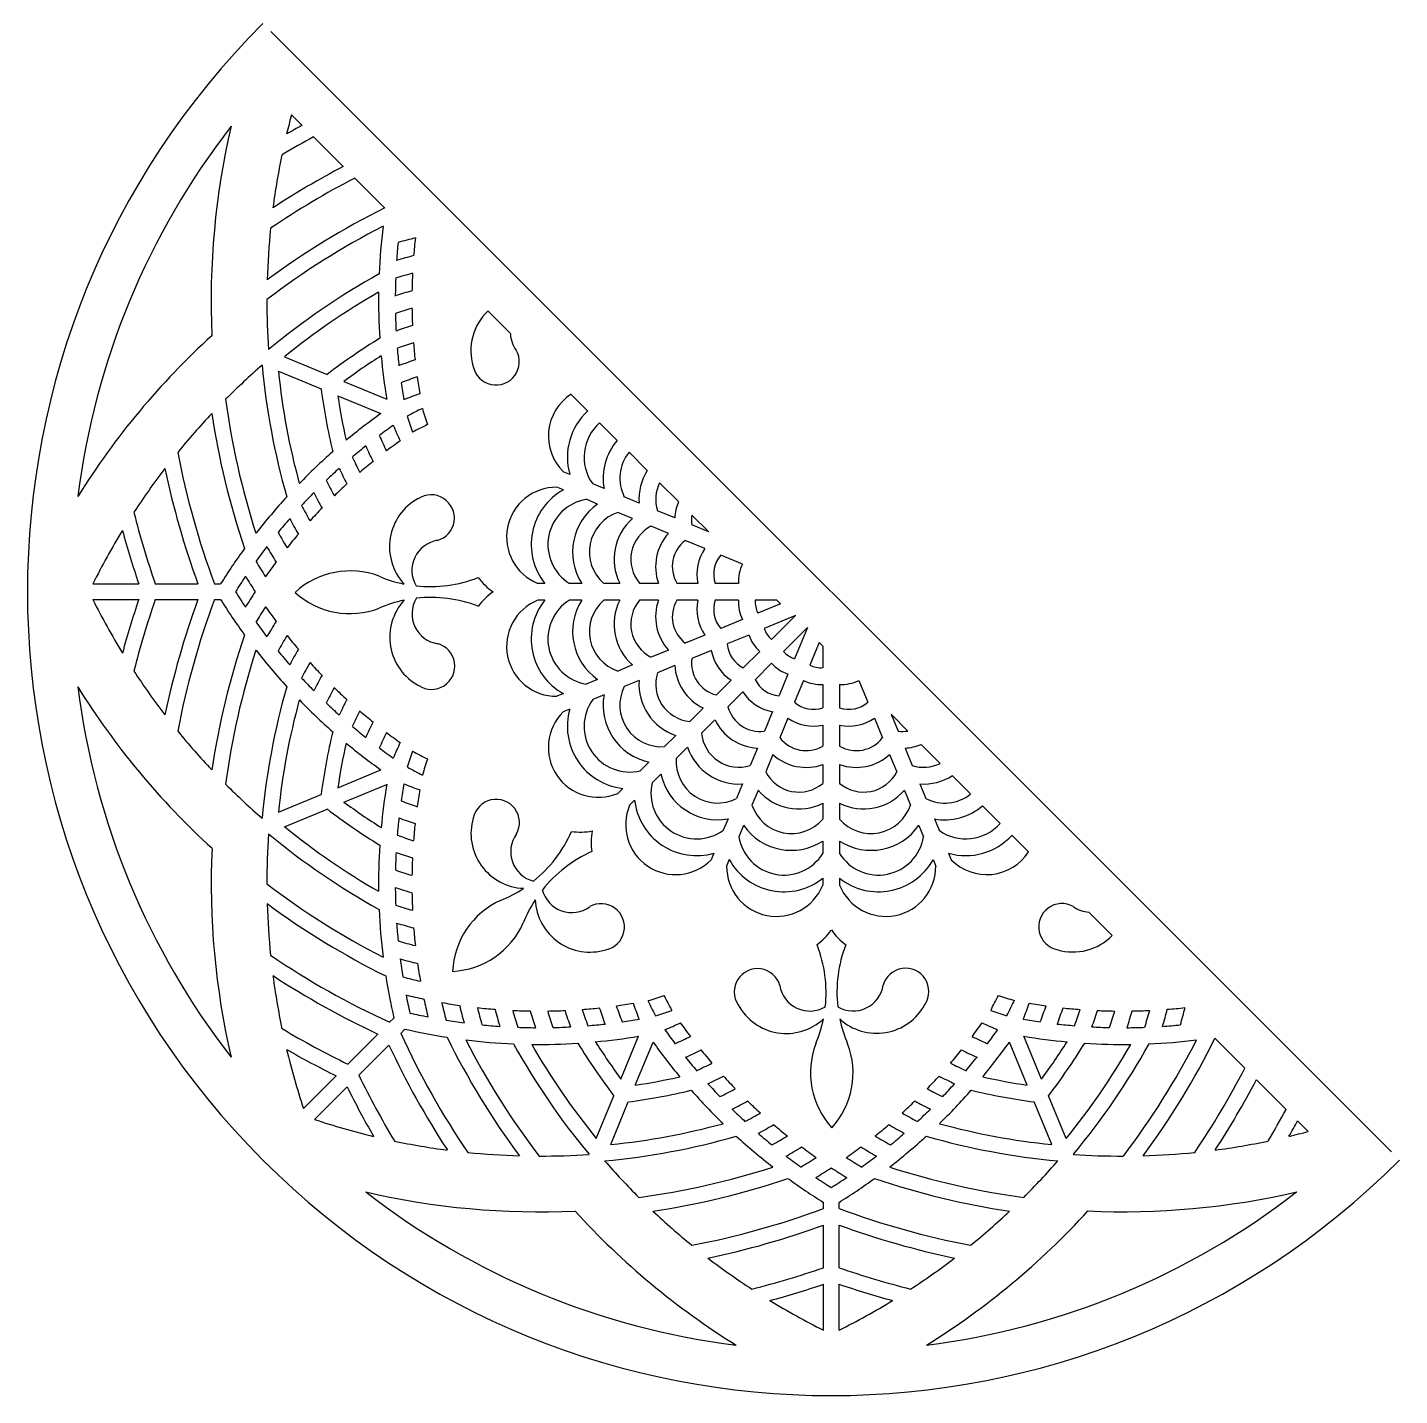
# Model space of a CAD drawing. Extents: x 49 to 296, y -10 to 237.
# Drawn here: x 48.9 to 172.7, y -10.1 to 113.3 of the extents above; entities that cross this region are included whole.
import ezdxf

# ---------------------------------------------------------------- set-up
doc = ezdxf.new("R2010")
doc.units = 0
doc.layers.get('0').update_dxf_attribs({"linetype": 'CONTINUOUS'})

msp = doc.modelspace()

# ---------------------------------------------------------------- linework, layer by layer
for p, q in [((70.87, 112.91), (171.93, 11.85)), ((72.73, 105.4), (73.67, 104.45)), ((74.71, 103.41), (77.39, 100.73)), ((78.44, 99.69), (81.13, 96.99)), ((90.42, 87.71), (92.47, 85.66)), ((72.09, 83.57), (75.93, 81.98)), ((71.55, 82.27), (75.39, 80.68)), ((77.44, 81.35), (81.31, 79.75)), ((76.9, 80.05), (80.78, 78.45)), ((97.93, 80.19), (99.44, 78.68)), ((100.51, 77.61), (102.09, 76.03)), ((103.17, 74.96), (104.81, 73.31)), ((97.82, 72.97), (97.23, 73.21)), ((97.24, 71.57), (96.65, 71.82)), ((100.91, 71.69), (99.89, 72.11)), ((105.92, 72.21), (107.62, 70.51)), ((100.33, 70.29), (99.31, 70.72)), ((104.07, 70.38), (102.74, 70.93)), ((103.49, 68.98), (102.16, 69.53)), ((107.29, 69.04), (105.72, 69.69)), ((106.71, 67.65), (105.15, 68.3)), ((110.35, 67.78), (108.82, 68.41)), ((108.83, 69.29), (110.35, 67.78)), ((110.01, 66.28), (108.24, 67.01)), ((113.39, 64.88), (111.45, 65.69)), ((95.56, 63.14), (94.93, 63.14)), ((98.91, 63.14), (97.8, 63.14)), ((102.33, 63.14), (100.89, 63.14)), ((105.82, 63.14), (104.12, 63.14)), ((109.38, 63.14), (107.47, 63.14)), ((113.04, 63.14), (110.94, 63.14)), ((54.8, 63.09), (58.94, 63.09)), ((60.43, 63.09), (64.28, 63.09)), ((65.78, 63.09), (66.32, 63.09)), ((54.8, 61.68), (58.94, 61.68)), ((60.43, 61.68), (64.28, 61.68)), ((65.78, 61.68), (66.32, 61.68)), ((95.56, 61.63), (94.93, 61.63)), ((98.91, 61.63), (97.8, 61.63)), ((102.33, 61.63), (100.89, 61.63)), ((105.82, 61.63), (104.12, 61.63)), ((109.38, 61.63), (107.47, 61.63)), ((113.04, 61.63), (110.94, 61.63)), ((116.5, 61.63), (114.55, 61.63)), ((116.82, 61.3), (114.78, 60.46)), ((116.5, 61.63), (116.82, 61.3)), ((113.39, 59.88), (111.45, 59.08)), ((118.18, 60.23), (115.36, 59.06)), ((118.18, 60.23), (116.02, 58.07)), ((110.01, 58.48), (108.24, 57.75)), ((113.96, 58.48), (112.03, 57.68)), ((119.25, 59.16), (117.09, 57)), ((119.25, 59.16), (118.08, 56.34)), ((106.71, 57.11), (105.15, 56.47)), ((110.59, 57.08), (108.82, 56.35)), ((114.95, 57), (113.47, 55.52)), ((120.32, 57.8), (119.48, 55.76)), ((120.32, 57.8), (120.65, 57.48)), ((120.65, 57.48), (120.65, 55.53)), ((103.49, 55.78), (102.16, 55.23)), ((107.29, 55.72), (105.72, 55.07)), ((116.02, 55.93), (114.54, 54.45)), ((100.33, 54.47), (99.31, 54.05)), ((117.5, 54.94), (116.7, 53.01)), ((104.07, 54.38), (102.74, 53.83)), ((112.37, 54.42), (111.02, 53.06)), ((113.44, 53.35), (112.08, 52)), ((118.9, 54.37), (118.1, 52.43)), ((120.65, 54.02), (120.65, 51.92)), ((122.16, 54.02), (122.16, 51.92)), ((123.9, 54.37), (124.71, 52.43)), ((97.24, 53.19), (96.65, 52.95)), ((100.91, 53.08), (99.89, 52.65)), ((97.82, 51.8), (97.23, 51.55)), ((109.85, 51.89), (108.65, 50.69)), ((110.91, 50.83), (109.71, 49.63)), ((116.1, 51.57), (115.37, 49.8)), ((117.5, 50.99), (116.77, 49.22)), ((125.3, 50.99), (126.03, 49.22)), ((126.8, 51.33), (127.43, 49.8)), ((126.8, 51.33), (128.31, 49.81)), ((120.65, 50.36), (120.65, 48.45)), ((122.16, 50.36), (122.16, 48.45)), ((107.38, 49.43), (106.36, 48.41)), ((108.45, 48.36), (107.43, 47.34)), ((114.74, 48.27), (114.09, 46.7)), ((128.06, 48.27), (128.71, 46.7)), ((129.53, 48.6), (131.23, 46.9)), ((116.13, 47.69), (115.49, 46.13)), ((126.67, 47.69), (127.32, 46.13)), ((76.9, 44.71), (80.78, 46.32)), ((104.96, 47.01), (104.18, 46.23)), ((106.03, 45.94), (105.25, 45.16)), ((120.65, 46.8), (120.65, 45.1)), ((122.16, 46.8), (122.16, 45.1)), ((77.44, 43.41), (81.31, 45.01)), ((102.6, 44.65), (102.15, 44.19)), ((113.4, 45.05), (112.85, 43.72)), ((129.4, 45.05), (129.95, 43.72)), ((132.33, 45.79), (133.98, 44.15)), ((71.55, 42.49), (75.39, 44.08)), ((103.67, 43.58), (103.21, 43.13)), ((114.8, 44.47), (114.25, 43.14)), ((128, 44.47), (128.55, 43.14)), ((72.09, 41.19), (75.93, 42.78)), ((120.65, 43.31), (120.65, 41.87)), ((122.16, 43.31), (122.16, 41.87)), ((135.05, 43.07), (136.63, 41.49)), ((112.1, 41.89), (111.67, 40.87)), ((113.49, 41.31), (113.07, 40.29)), ((129.31, 41.31), (129.74, 40.29)), ((130.71, 41.89), (131.13, 40.87)), ((120.65, 39.89), (120.65, 38.78)), ((122.16, 39.89), (122.16, 38.78)), ((137.7, 40.42), (139.21, 38.91)), ((110.82, 38.8), (110.57, 38.21)), ((131.99, 38.8), (132.23, 38.21)), ((112.21, 38.22), (111.97, 37.63)), ((130.59, 38.22), (130.84, 37.63)), ((120.65, 36.54), (120.65, 35.91)), ((122.16, 36.54), (122.16, 35.91)), ((144.65, 33.48), (146.75, 31.38)), ((81.57, 23.55), (81.96, 23.93)), ((77.79, 19.77), (80.51, 22.49)), ((82.57, 22.55), (82.95, 22.94)), ((102.43, 18.42), (104.03, 22.29)), ((140.37, 18.42), (138.77, 22.29)), ((78.79, 18.77), (81.51, 21.49)), ((103.73, 17.88), (105.34, 21.75)), ((139.07, 17.88), (137.47, 21.75)), ((156.01, 22.11), (158.71, 19.42)), ((73.81, 15.78), (76.74, 18.71)), ((74.8, 14.79), (77.73, 17.72)), ((159.75, 18.37), (162.43, 15.69)), ((100.21, 13.07), (101.8, 16.91)), ((101.51, 12.53), (103.1, 16.37)), ((141.29, 12.53), (139.7, 16.37)), ((142.59, 13.07), (141, 16.91)), ((163.47, 14.65), (164.42, 13.71)), ((120.7, 6.76), (120.7, 7.3)), ((122.11, 6.76), (122.11, 7.3)), ((120.7, 1.41), (120.7, 5.26)), ((122.11, 1.41), (122.11, 5.26)), ((120.7, -4.22), (120.7, -0.08)), ((122.11, -4.22), (122.11, -0.08))]:
    msp.add_line(p, q)
for centre, radius, start, end in [((121.4, 62.38), 72.5, 135, 315), ((134.49, 88.68), 63.99, 164.8554, 166.4513), ((121.4, 62.38), 68.5, 142.1996, 172.8), ((134.49, 88.68), 69.02, 166.8663, 182.6403), ((112.04, 34.49), 79.79, 118.7371, 119.8807), ((112.04, 34.49), 78.38, 118.4364, 120.8341), ((134.49, 88.68), 63.99, 168.1778, 172.5228), ((112.04, 34.49), 74.76, 117.6086, 123.2488), ((112.04, 34.49), 73.35, 117.2635, 124.1754), ((112.04, 34.49), 69.73, 116.3085, 126.5324), ((112.04, 34.49), 68.32, 117.037, 127.4407), ((134.49, 88.68), 53.92, 172.9085, 177.4918), ((134.49, 88.68), 63.99, 174.1788, 178.3588), ((95.1, 49.29), 46.38, 103.9776, 105.9756), ((134.49, 88.68), 50.91, 173.6742, 175.4798), ((134.48, 88.64), 52.41, 174.2657, 176.0353), ((95.1, 49.29), 44.87, 104.6581, 106.7089), ((112.04, 34.49), 64.7, 119.0521, 129.7607), ((134.49, 88.68), 52.41, 177.8436, 179.5898), ((95.1, 49.29), 43.36, 105.3186, 107.4267), ((134.49, 88.68), 50.91, 177.273, 179.0547), ((112.04, 34.49), 63.29, 119.8122, 129.1422), ((134.49, 88.68), 53.92, 179.2399, 183.656), ((95.1, 49.29), 41.85, 105.9579, 108.1283), ((134.49, 88.68), 63.99, 179.9563, 183.999), ((95.1, 49.29), 40.34, 106.5745, 108.8129), ((134.49, 88.68), 50.91, 180.8256, 182.5864), ((134.49, 88.68), 52.41, 181.3254, 183.0509), ((93.84, 84.14), 4.94, 133.8252, 196.8424), ((112.04, 34.49), 69.02, 132.3446, 148.0948), ((95.1, 49.29), 38.83, 107.1669, 109.4793), ((95.21, 85.78), 2.75, 182.6182, 216.0456), ((112.04, 34.49), 59.66, 121.7083, 127.2466), ((95.1, 49.29), 37.32, 107.7329, 110.1263), ((134.49, 88.68), 52.41, 184.7671, 186.4743), ((134.49, 88.68), 50.91, 184.3378, 186.0805), ((91.17, 83.13), 2.1, 191.5512, 29.4791), ((112.04, 34.49), 58.25, 122.4232, 126.4348), ((134.49, 88.68), 53.92, 185.345, 189.5359), ((95.1, 49.29), 35.81, 108.2702, 110.7523), ((112.06, 34.53), 63.99, 131.0009, 135.0437), ((134.5, 88.73), 64.7, 185.2393, 195.9479), ((134.5, 88.73), 63.29, 185.8578, 195.1878), ((95.1, 49.29), 34.3, 108.7757, 111.3553), ((134.49, 88.68), 50.91, 187.8153, 189.5428), ((134.5, 88.73), 59.66, 187.7534, 193.2917), ((134.49, 88.68), 52.41, 188.1734, 189.8648), ((134.5, 88.73), 68.32, 187.5593, 197.963), ((134.5, 88.73), 58.25, 188.5652, 192.5768), ((95.1, 49.29), 32.79, 109.2459, 111.933), ((100.39, 76.42), 4.5, 123.0851, 225.4501), ((112.06, 34.53), 63.99, 136.6412, 140.8212), ((134.5, 88.73), 69.73, 188.4676, 198.771), ((112.06, 34.53), 53.92, 125.4641, 129.655), ((97.95, 50.66), 31.28, 115.4034, 118.2095), ((133.21, 93.79), 52.41, 197.2762, 198.954), ((133.21, 93.79), 50.91, 196.9907, 198.7059), ((103.24, 74.52), 5.64, 132.3425, 195.9654), ((112.06, 34.53), 52.41, 125.1352, 126.8266), ((112.06, 90.24), 32.79, 203.067, 205.7541), ((97.95, 50.66), 29.77, 115.7891, 118.7273), ((103.24, 74.52), 4.13, 131.3692, 215.6698), ((112.06, 34.53), 52.41, 128.5257, 130.2329), ((112.06, 90.24), 35.81, 204.2477, 206.7298), ((112.06, 90.24), 34.3, 203.6447, 206.2243), ((112.06, 34.53), 50.91, 125.4572, 127.1847), ((106.09, 72.61), 5.26, 139.4414, 190.1533), ((134.5, 88.73), 73.35, 190.8246, 200.4608), ((112.06, 34.53), 53.92, 131.344, 135.7601), ((112.06, 90.24), 37.32, 204.8737, 207.2671), ((106.09, 72.61), 3.75, 141.2359, 206.6846), ((112.06, 34.53), 63.99, 142.4772, 146.8222), ((134.5, 88.73), 74.76, 191.7512, 200.0583), ((112.06, 34.53), 52.41, 131.9491, 133.6746), ((112.06, 90.24), 38.83, 205.5207, 207.8331), ((112.06, 34.53), 50.91, 128.9195, 130.6622), ((108.94, 70.71), 4.88, 147.7318, 183.8792), ((112.06, 90.24), 40.34, 206.1871, 208.4255), ((112.06, 34.53), 50.91, 132.4136, 134.1744), ((96.62, 67.31), 4.5, 89.5499, 247.9501), ((108.94, 70.71), 3.37, 153.6065, 197.5346), ((112.06, 34.53), 53.92, 137.5082, 142.0915), ((112.06, 34.53), 52.41, 135.4102, 137.1564), ((112.06, 90.24), 41.85, 206.8717, 209.0421), ((86.5, 66.44), 4.94, 118.4986, 222.6974), ((85.31, 69.03), 2.1, 285.8619, 123.7898), ((99.98, 66.64), 5.64, 119.0346, 218.4654), ((99.98, 66.64), 4.13, 99.3302, 238.1698), ((134.5, 88.73), 78.38, 194.1659, 199.0941), ((112.06, 90.24), 43.36, 207.5733, 209.6814), ((112.06, 34.53), 50.91, 135.9453, 137.727), ((103.34, 65.97), 5.26, 124.8467, 212.6533), ((103.34, 65.97), 3.75, 108.3154, 229.1846), ((111.79, 68.8), 4.5, 157.7862, 176.9573), ((112.06, 34.53), 52.41, 138.914, 140.6836), ((112.06, 90.24), 44.87, 208.2911, 210.3419), ((106.7, 65.31), 4.88, 131.1208, 206.3792), ((106.7, 65.31), 3.37, 117.4654, 220.0346), ((111.79, 68.8), 2.99, 170.631, 187.5696), ((112.06, 34.53), 63.99, 148.5487, 153.4925), ((134.5, 88.73), 79.79, 195.1193, 198.7442), ((112.06, 90.24), 46.38, 209.0244, 211.0224), ((112.06, 34.53), 50.91, 139.5202, 141.3258), ((86.33, 64.31), 2.75, 99.2955, 210.3949), ((110.06, 64.64), 4.5, 138.0427, 199.4573), ((110.06, 64.64), 2.99, 127.4304, 210.0696), ((112.06, 34.53), 53.92, 143.9113, 148.0198), ((112.06, 34.53), 52.41, 142.466, 144.2618), ((112.06, 90.24), 47.89, 209.7726, 211.7219), ((113.42, 63.97), 4.13, 145.872, 191.628), ((113.42, 63.97), 2.62, 138.968, 198.532), ((112.06, 90.24), 49.4, 210.5352, 212.4398), ((112.06, 34.53), 50.91, 143.1445, 144.9772), ((116.79, 63.3), 3.75, 155.0056, 182.4944), ((112.06, 34.53), 52.41, 146.072, 147.8972), ((112.06, 90.24), 50.91, 211.312, 213.1753), ((78.03, 56.85), 7.41, 69.4745, 132.3638), ((85.23, 74.67), 11.83, 247.0647, 258.4535), ((85.23, 74.67), 11.83, 263.7958, 291.3779), ((94.32, 67.32), 6.01, 217.4542, 235.3369), ((112.06, 90.24), 52.41, 212.1028, 213.928), ((112.06, 34.53), 50.91, 146.8247, 148.688), ((78, 67.82), 7.41, 227.9772, 290.8665), ((94.35, 57.44), 6.01, 125.0041, 142.8869), ((112.06, 90.24), 63.99, 206.5075, 211.4513), ((134.5, 36.04), 79.79, 161.2558, 164.8807), ((134.5, 36.04), 78.38, 160.9059, 165.8341), ((134.5, 36.04), 74.76, 159.9417, 168.2488), ((134.5, 36.04), 73.35, 159.5392, 169.1754), ((112.06, 90.24), 53.92, 211.9802, 216.0887), ((112.06, 34.53), 49.4, 147.5602, 149.4648), ((112.06, 90.24), 50.91, 215.0228, 216.8555), ((85.31, 50.04), 11.83, 101.8875, 113.2763), ((86.52, 58.28), 4.94, 137.6437, 241.8424), ((86.34, 60.41), 2.75, 149.9461, 261.0456), ((85.31, 50.04), 11.83, 68.9631, 96.5452), ((96.62, 57.45), 4.5, 112.0499, 270.4501), ((99.98, 58.12), 5.64, 141.5346, 240.9654), ((99.98, 58.12), 4.13, 121.8302, 260.6698), ((103.34, 58.79), 5.26, 147.3467, 235.1533), ((103.34, 58.79), 3.75, 130.8154, 251.6846), ((106.7, 59.46), 4.88, 153.6208, 228.8792), ((106.7, 59.46), 3.37, 139.9654, 242.5346), ((110.06, 60.13), 4.5, 160.5427, 221.9573), ((110.06, 60.13), 2.99, 149.9304, 232.5696), ((113.42, 60.79), 4.13, 168.372, 214.128), ((113.42, 60.79), 2.62, 161.468, 221.032), ((116.79, 61.46), 3.75, 177.5056, 204.9944), ((116.79, 61.46), 2.24, 175.8216, 206.6784), ((112.06, 90.24), 52.41, 215.7382, 217.534), ((112.06, 34.53), 47.89, 148.2781, 150.2274), ((134.5, 36.04), 69.73, 161.229, 171.5324), ((112.06, 34.53), 46.38, 148.9776, 150.9756), ((112.06, 90.24), 50.91, 218.6742, 220.4798), ((117.49, 59.77), 3.75, 200.0056, 227.4944), ((117.49, 59.77), 2.24, 198.3216, 229.1784), ((134.5, 36.04), 68.32, 162.037, 172.4407), ((112.06, 90.24), 53.92, 217.9085, 222.4918), ((112.06, 90.24), 52.41, 219.3164, 221.086), ((112.06, 34.53), 44.87, 149.6581, 151.7089), ((85.35, 55.68), 2.1, 236.5512, 74.4791), ((114.64, 57.86), 4.13, 190.872, 236.628), ((114.64, 57.86), 2.62, 183.968, 243.532), ((118.79, 58.47), 2.24, 220.8216, 251.6784), ((112.06, 34.53), 43.36, 150.3186, 152.4267), ((112.06, 90.24), 50.91, 222.273, 224.0547), ((111.79, 55.96), 4.5, 183.0427, 244.4573), ((111.79, 55.96), 2.99, 172.4304, 255.0696), ((118.79, 58.47), 3.75, 222.5056, 249.9944), ((120.48, 57.77), 2.24, 243.3216, 274.1784), ((112.06, 90.24), 63.99, 213.1778, 217.5228), ((112.06, 90.24), 52.41, 222.8436, 224.5898), ((112.06, 34.53), 41.85, 150.9579, 153.1283), ((108.94, 54.05), 3.37, 162.4654, 265.0346), ((112.06, 90.24), 69.02, 211.8663, 227.6403), ((121.4, 62.38), 68.5, 187.1996, 217.8), ((134.5, 36.04), 64.7, 164.0521, 174.7607), ((112.06, 34.53), 40.34, 151.5745, 153.8129), ((112.06, 90.24), 50.91, 225.8256, 227.5864), ((106.09, 52.15), 3.75, 153.3154, 274.1846), ((108.94, 54.05), 4.88, 176.1208, 251.3792), ((116.88, 55.62), 4.13, 213.372, 259.128), ((116.88, 55.62), 2.62, 206.468, 266.032), ((120.48, 57.77), 3.75, 245.0056, 272.4944), ((122.32, 57.77), 3.75, 267.5056, 294.9944), ((134.5, 36.04), 63.29, 164.8122, 174.1422), ((112.06, 90.24), 53.92, 224.2399, 228.656), ((112.06, 90.24), 52.41, 226.3254, 228.0509), ((112.06, 34.53), 38.83, 152.1669, 154.4793), ((103.24, 50.25), 4.13, 144.3302, 283.1698), ((106.09, 52.15), 5.26, 169.8467, 257.6533), ((114.98, 52.77), 2.99, 194.9304, 277.5696), ((119.81, 54.4), 2.62, 228.968, 288.532), ((122.99, 54.4), 2.62, 251.468, 311.032), ((112.06, 34.53), 37.32, 152.7329, 155.1263), ((112.06, 90.24), 50.91, 229.3378, 231.0805), ((100.39, 48.34), 4.5, 134.5499, 292.9501), ((103.24, 50.25), 5.64, 164.0346, 263.4654), ((114.98, 52.77), 4.5, 205.5427, 266.9573), ((119.81, 54.4), 4.13, 235.872, 281.628), ((122.99, 54.4), 4.13, 258.372, 304.128), ((112.06, 90.24), 63.99, 219.1788, 223.3588), ((134.5, 36.04), 59.66, 166.7083, 172.2466), ((112.06, 90.24), 52.41, 229.7671, 231.4743), ((112.06, 34.53), 35.81, 153.2702, 155.7523), ((112.06, 34.53), 34.3, 153.7757, 156.3553), ((112.06, 90.24), 50.91, 232.8153, 234.5428), ((113.07, 49.92), 3.37, 184.9654, 287.5346), ((127.82, 52.77), 2.99, 262.4304, 279.369), ((134.5, 36.04), 58.25, 167.4232, 171.4348), ((112.06, 90.24), 53.92, 230.345, 234.5359), ((112.06, 90.24), 52.41, 233.1734, 234.8648), ((112.06, 34.53), 32.79, 154.2459, 156.933), ((113.07, 49.92), 4.88, 198.6208, 273.8792), ((119.15, 51.04), 2.99, 217.4304, 300.0696), ((123.66, 51.04), 2.99, 239.9304, 322.5696), ((127.82, 52.77), 4.5, 273.0427, 292.2138), ((113.11, 37.51), 31.28, 160.4034, 163.2095), ((107.55, 92.94), 50.91, 241.9907, 243.7059), ((113.11, 37.51), 29.77, 160.7891, 163.7273), ((111.17, 47.07), 3.75, 175.8154, 296.6846), ((119.15, 51.04), 4.5, 228.0427, 289.4573), ((123.66, 51.04), 4.5, 250.5427, 311.9573), ((107.55, 92.94), 52.41, 242.2762, 243.954), ((111.17, 47.07), 5.26, 192.3467, 280.1533), ((118.48, 47.68), 3.37, 207.4654, 310.0346), ((124.33, 47.68), 3.37, 229.9654, 332.5346), ((129.73, 49.92), 3.37, 252.4654, 296.3935), ((112.06, 90.24), 63.99, 224.9563, 228.999), ((134.49, 36.08), 53.92, 170.4641, 174.655), ((134.49, 36.08), 52.41, 170.1352, 171.8266), ((95.1, 75.47), 32.79, 248.067, 250.7541), ((109.27, 44.22), 4.13, 166.8302, 305.6698), ((129.73, 49.92), 4.88, 266.1208, 302.2682), ((112.04, 90.28), 58.25, 233.5652, 237.5768), ((95.1, 75.47), 34.3, 248.6447, 251.2243), ((134.49, 36.08), 50.91, 170.4572, 172.1847), ((91.18, 41.56), 2.1, 330.8619, 168.7898), ((109.27, 44.22), 5.64, 186.5346, 285.9654), ((118.48, 47.68), 4.88, 221.1208, 296.3792), ((124.33, 47.68), 4.88, 243.6208, 318.8792), ((131.63, 47.07), 3.75, 243.3154, 308.7641), ((112.04, 90.28), 59.66, 232.7534, 238.2917), ((107.36, 41.37), 4.5, 157.0499, 315.4501), ((117.81, 44.32), 3.75, 198.3154, 319.1846), ((124.99, 44.32), 3.75, 220.8154, 341.6846), ((131.63, 47.07), 5.26, 259.8467, 310.5586), ((112.04, 90.28), 63.29, 230.8578, 240.1878), ((134.49, 36.08), 52.41, 173.5257, 175.2329), ((95.1, 75.47), 35.81, 249.2477, 251.7298), ((134.49, 36.08), 50.91, 173.9195, 175.6622), ((93.85, 40.57), 4.94, 163.4986, 267.6974), ((117.81, 44.32), 5.26, 214.8467, 302.6533), ((124.99, 44.32), 5.26, 237.3467, 325.1533), ((133.54, 44.22), 4.13, 234.3302, 318.6308), ((134.49, 36.08), 63.99, 176.0009, 180.0437), ((112.04, 90.28), 64.7, 230.2393, 240.9479), ((95.1, 75.47), 37.32, 249.8737, 252.2671), ((95.24, 38.94), 2.75, 144.2955, 255.3949), ((87.14, 45.5), 11.83, 308.7958, 336.3779), ((98.76, 46.72), 6.01, 262.4542, 280.3369), ((105.76, 39.76), 6.01, 170.0041, 187.8869), ((117.14, 40.96), 4.13, 189.3302, 328.1698), ((125.66, 40.96), 4.13, 211.8302, 350.6698), ((133.54, 44.22), 5.64, 254.0346, 317.6575), ((134.5, 36.04), 69.02, 177.3446, 193.0948), ((134.49, 36.08), 53.92, 176.344, 180.7601), ((134.49, 36.08), 52.41, 176.9491, 178.6746), ((95.1, 75.47), 38.83, 250.5207, 252.8331), ((134.49, 36.08), 50.91, 177.4136, 179.1744), ((104.61, 28.13), 11.83, 113.9631, 141.5452), ((135.44, 41.37), 4.5, 224.5499, 326.9149), ((95.1, 75.47), 40.34, 251.1871, 253.4255), ((116.47, 37.6), 4.5, 179.5499, 337.9501), ((117.14, 40.96), 5.64, 209.0346, 308.4654), ((125.66, 40.96), 5.64, 231.5346, 330.9654), ((126.33, 37.6), 4.5, 202.0499, 0.4501), ((112.04, 90.28), 68.32, 232.5593, 242.963), ((134.49, 36.08), 52.41, 180.4102, 182.1564), ((95.1, 75.47), 41.85, 251.8717, 254.0421), ((134.49, 36.08), 50.91, 180.9453, 182.727), ((87.14, 45.5), 11.83, 292.0647, 303.4535), ((98, 36.19), 2.75, 194.9461, 306.0456), ((134.49, 36.08), 63.99, 181.6412, 185.8212), ((112.04, 90.28), 69.73, 233.4676, 243.771), ((134.49, 36.08), 53.92, 182.5082, 187.0915), ((95.1, 75.47), 43.36, 252.5733, 254.6814), ((94.65, 27.8), 7.41, 114.4745, 177.3638), ((104.61, 28.13), 11.83, 146.8875, 158.2763), ((99.64, 34.82), 4.94, 182.6437, 286.8424), ((100.65, 32.15), 2.1, 281.5512, 119.4791), ((142.22, 32.16), 2.1, 60.8619, 258.7898), ((144.84, 36.22), 2.75, 234.2955, 265.8822), ((95.1, 75.47), 44.87, 253.2911, 255.3419), ((134.49, 36.08), 52.41, 183.914, 185.6836), ((86.86, 35.54), 7.41, 272.9772, 335.8665), ((134.49, 36.08), 50.91, 184.5202, 186.3258), ((116.46, 35.3), 6.01, 307.4542, 325.3369), ((126.34, 35.33), 6.01, 215.0041, 232.8869), ((143.21, 34.83), 4.94, 253.4986, 315.6333), ((95.1, 75.47), 46.38, 254.0244, 256.0224), ((109.11, 26.21), 11.83, 353.7958, 21.3779), ((133.75, 26.29), 11.83, 158.9631, 186.5452), ((112.04, 90.28), 73.35, 235.8246, 245.4608), ((95.1, 75.47), 47.89, 254.7726, 256.7219), ((134.49, 36.08), 52.41, 187.466, 189.2618), ((134.49, 36.08), 50.91, 188.1445, 189.9772), ((134.49, 36.08), 63.99, 187.4772, 191.8222), ((112.04, 90.28), 74.76, 236.7512, 245.0583), ((134.49, 36.08), 53.92, 188.9113, 193.0198), ((95.1, 75.47), 49.4, 255.5352, 257.4398), ((114.75, 26.29), 2.1, 15.8619, 213.7898), ((128.11, 26.33), 2.1, 326.5512, 164.4791), ((95.1, 75.47), 50.91, 256.312, 258.1753), ((134.49, 36.08), 52.41, 191.072, 192.8972), ((119.48, 27.31), 2.75, 189.2955, 300.3949), ((123.37, 27.32), 2.75, 239.9461, 351.0456), ((134.49, 36.08), 50.91, 191.8247, 193.688), ((95.1, 75.47), 50.91, 260.0228, 261.8555), ((134.49, 36.08), 49.4, 192.5602, 194.4648), ((134.49, 36.08), 47.89, 193.2781, 195.2274), ((95.1, 75.47), 50.91, 263.6742, 265.4798), ((134.49, 36.08), 46.38, 193.9776, 195.9756), ((95.1, 75.47), 50.91, 274.3378, 276.0805), ((134.49, 36.08), 35.81, 198.2702, 200.7523), ((95.1, 75.47), 50.91, 277.8153, 279.5428), ((134.49, 36.08), 34.3, 198.7757, 201.3553), ((134.49, 36.08), 32.79, 199.2459, 201.933), ((90, 74.19), 50.91, 286.9907, 288.7059), ((133.12, 38.93), 31.28, 205.4034, 208.2095), ((133.12, 38.93), 29.77, 205.7891, 208.7273), ((117.35, 27.48), 4.94, 208.4986, 312.6974), ((125.5, 27.5), 4.94, 227.6437, 331.8424), ((90.84, 48.53), 50.91, 331.9907, 333.7059), ((146.28, 54.09), 29.77, 250.7891, 253.7273), ((90.84, 48.53), 52.41, 332.2762, 333.954), ((108.31, 36.08), 32.79, 338.067, 340.7541), ((147.7, 75.47), 50.91, 260.4572, 262.1847), ((108.31, 36.08), 34.3, 338.6447, 341.2243), ((108.31, 36.08), 35.81, 339.2477, 341.7298), ((147.7, 75.47), 50.91, 263.9195, 265.6622), ((147.7, 75.47), 50.91, 274.5202, 276.3258), ((108.31, 36.08), 46.38, 344.0244, 346.0224), ((95.1, 75.47), 52.41, 257.1028, 258.928), ((95.1, 75.47), 52.41, 260.7382, 262.534), ((134.49, 36.08), 44.87, 194.6581, 196.7089), ((134.49, 36.08), 43.36, 195.3186, 197.4267), ((95.1, 75.47), 50.91, 267.273, 269.0547), ((134.49, 36.08), 41.85, 195.9579, 198.1283), ((95.1, 75.47), 50.91, 270.8256, 272.5864), ((134.49, 36.08), 40.34, 196.5745, 198.8129), ((134.49, 36.08), 38.83, 197.1669, 199.4793), ((134.49, 36.08), 37.32, 197.7329, 200.1263), ((95.1, 75.47), 52.41, 278.1734, 279.8648), ((90, 74.19), 52.41, 287.2762, 288.954), ((109.11, 26.21), 11.83, 337.0647, 348.4535), ((133.75, 26.29), 11.83, 191.8875, 203.2763), ((146.28, 54.09), 31.28, 250.4034, 253.2095), ((147.7, 75.47), 52.41, 260.1352, 261.8266), ((108.31, 36.08), 37.32, 339.8737, 342.2671), ((108.31, 36.08), 38.83, 340.5207, 342.8331), ((147.7, 75.47), 50.91, 267.4136, 269.1744), ((108.31, 36.08), 40.34, 341.1871, 343.4255), ((108.31, 36.08), 41.85, 341.8717, 344.0421), ((147.7, 75.47), 50.91, 270.9453, 272.727), ((108.31, 36.08), 43.36, 342.5733, 344.6814), ((108.31, 36.08), 44.87, 343.2911, 345.3419), ((112.04, 90.28), 78.38, 239.1659, 244.0941), ((149.3, 53.02), 73.35, 204.5392, 214.1754), ((95.1, 75.47), 53.92, 256.9802, 261.0887), ((95.1, 75.47), 52.41, 264.3164, 266.086), ((95.1, 75.47), 52.41, 267.8436, 269.5898), ((95.1, 75.47), 52.41, 271.3254, 273.0509), ((95.1, 75.47), 52.41, 274.7671, 276.4743), ((95.1, 75.47), 53.92, 275.345, 279.5359), ((93.55, 53.04), 32.79, 293.067, 295.7541), ((149.26, 53.04), 52.41, 215.1352, 216.8266), ((149.26, 53.04), 50.91, 215.4572, 217.1847), ((93.55, 53.04), 50.91, 322.8153, 324.5428), ((149.26, 53.04), 32.79, 244.2459, 246.933), ((93.55, 53.04), 52.41, 323.1734, 324.8648), ((147.7, 75.47), 53.92, 260.4641, 264.655), ((147.7, 75.47), 52.41, 263.5257, 265.2329), ((147.7, 75.47), 52.41, 266.9491, 268.6746), ((147.7, 75.47), 52.41, 270.4102, 272.1564), ((147.7, 75.47), 52.41, 273.914, 275.6836), ((134.49, 36.08), 63.99, 193.5487, 198.4925), ((112.04, 90.28), 79.79, 240.1193, 243.7442), ((149.3, 53.02), 74.76, 204.9417, 213.2488), ((149.3, 53.02), 69.73, 206.229, 216.5324), ((95.1, 75.47), 53.92, 262.9085, 267.4918), ((149.3, 53.02), 68.32, 207.037, 217.4407), ((149.3, 53.02), 64.7, 209.0521, 219.7607), ((95.1, 75.47), 53.92, 269.2399, 273.656), ((149.3, 53.02), 63.29, 209.8122, 219.1422), ((149.3, 53.02), 59.66, 211.7083, 217.2466), ((149.3, 53.02), 58.25, 212.4232, 216.4348), ((149.26, 53.04), 53.92, 215.4641, 219.655), ((93.55, 53.04), 34.3, 293.6447, 296.2243), ((93.55, 53.04), 35.81, 294.2477, 296.7298), ((149.26, 53.04), 50.91, 218.9195, 220.6622), ((126.94, 19.01), 7.41, 159.4745, 222.3638), ((115.96, 18.98), 7.41, 317.9772, 20.8665), ((93.55, 53.04), 50.91, 319.3378, 321.0805), ((149.26, 53.04), 35.81, 243.2702, 245.7523), ((149.26, 53.04), 34.3, 243.7757, 246.3553), ((93.55, 53.04), 53.92, 320.345, 324.5359), ((93.51, 53.02), 58.25, 323.5652, 327.5768), ((93.51, 53.02), 59.66, 322.7534, 328.2917), ((93.51, 53.02), 63.29, 320.8578, 330.1878), ((93.51, 53.02), 64.7, 320.2393, 330.9479), ((147.7, 75.47), 53.92, 266.344, 270.7601), ((93.51, 53.02), 68.32, 322.5593, 332.963), ((93.51, 53.02), 69.73, 323.4676, 333.6915), ((147.7, 75.47), 53.92, 272.5082, 277.0915), ((149.26, 53.04), 52.41, 218.5257, 220.2329), ((93.55, 53.04), 37.32, 294.8737, 297.2671), ((149.26, 53.04), 37.32, 242.7329, 245.1263), ((93.55, 53.04), 52.41, 319.7671, 321.4743), ((149.3, 53.02), 78.38, 205.9059, 210.8341), ((95.06, 75.48), 58.25, 278.5652, 282.5768), ((93.55, 53.04), 38.83, 295.5207, 297.8331), ((149.26, 53.04), 50.91, 222.4136, 224.1744), ((93.55, 53.04), 50.91, 315.8256, 317.5864), ((149.26, 53.04), 38.83, 242.1669, 244.4793), ((147.75, 75.48), 58.25, 257.4232, 261.4348), ((93.51, 53.02), 73.35, 325.8246, 332.7365), ((149.3, 53.02), 79.79, 206.2558, 209.8807), ((95.06, 75.48), 59.66, 277.7534, 283.2917), ((149.26, 53.04), 53.92, 221.344, 225.7601), ((149.26, 53.04), 52.41, 221.9491, 223.6746), ((93.55, 53.04), 40.34, 296.1871, 298.4255), ((149.26, 53.04), 40.34, 241.5745, 243.8129), ((93.55, 53.04), 53.92, 314.2399, 318.656), ((93.55, 53.04), 52.41, 316.3254, 318.0509), ((147.75, 75.48), 59.66, 256.7083, 262.2466), ((93.51, 53.02), 74.76, 326.7512, 332.3914), ((93.55, 53.04), 41.85, 296.8717, 299.0421), ((149.26, 53.04), 50.91, 225.9453, 227.727), ((93.55, 53.04), 50.91, 312.273, 314.0547), ((149.26, 53.04), 41.85, 240.9579, 243.1283), ((149.26, 53.04), 52.41, 225.4102, 227.1564), ((93.55, 53.04), 43.36, 297.5733, 299.6814), ((149.26, 53.04), 43.36, 240.3186, 242.4267), ((93.55, 53.04), 52.41, 312.8436, 314.5898), ((93.51, 53.02), 78.38, 329.1659, 331.5636), ((95.1, 75.47), 63.99, 251.5075, 256.4513), ((95.06, 75.48), 63.29, 275.8578, 285.1878), ((93.55, 53.04), 44.87, 298.2911, 300.3419), ((149.26, 53.04), 50.91, 229.5202, 231.3258), ((93.55, 53.04), 50.91, 308.6742, 310.4798), ((149.26, 53.04), 44.87, 239.6581, 241.7089), ((147.75, 75.48), 63.29, 254.8122, 264.1422), ((93.51, 53.02), 79.79, 330.1193, 331.2629), ((147.7, 75.47), 63.99, 283.5487, 285.1446), ((95.1, 75.47), 63.99, 258.1778, 262.5228), ((95.06, 75.48), 64.7, 275.2393, 285.9479), ((149.26, 53.04), 53.92, 227.5082, 232.0915), ((149.26, 53.04), 52.41, 228.914, 230.6836), ((93.55, 53.04), 46.38, 299.0244, 301.0224), ((149.26, 53.04), 46.38, 238.9776, 240.9756), ((93.55, 53.04), 53.92, 307.9085, 312.4918), ((93.55, 53.04), 52.41, 309.3164, 311.086), ((147.75, 75.48), 64.7, 254.0521, 264.7607), ((147.7, 75.47), 63.99, 277.4772, 281.8222), ((95.1, 75.47), 63.99, 264.1788, 268.3588), ((95.1, 75.47), 63.99, 269.9563, 273.999), ((93.55, 53.04), 47.89, 299.7726, 301.7219), ((149.26, 53.04), 52.41, 232.466, 234.2618), ((93.55, 53.04), 49.4, 300.5352, 302.4398), ((149.26, 53.04), 50.91, 233.1445, 234.9772), ((93.55, 53.04), 50.91, 305.0228, 306.8555), ((149.26, 53.04), 49.4, 237.5602, 239.4648), ((149.26, 53.04), 47.89, 238.2781, 240.2274), ((93.55, 53.04), 52.41, 305.7382, 307.534), ((147.7, 75.47), 63.99, 266.0009, 270.0437), ((147.7, 75.47), 63.99, 271.6412, 275.8212), ((149.26, 53.04), 63.99, 221.0009, 225.0437), ((95.06, 75.48), 68.32, 277.5593, 287.963), ((93.55, 53.04), 50.91, 301.312, 303.1753), ((149.26, 53.04), 50.91, 236.8247, 238.688), ((147.75, 75.48), 68.32, 252.037, 262.4407), ((93.55, 53.04), 63.99, 314.9563, 318.999), ((95.06, 75.48), 69.73, 278.4676, 288.771), ((149.26, 53.04), 53.92, 233.9113, 238.0198), ((149.26, 53.04), 52.41, 236.072, 237.8972), ((93.55, 53.04), 52.41, 302.1028, 303.928), ((93.55, 53.04), 53.92, 301.9802, 306.0887), ((147.75, 75.48), 69.73, 251.229, 261.5324), ((95.1, 75.47), 69.02, 256.8663, 272.6403), ((121.4, 62.38), 68.5, 232.1996, 262.8), ((121.4, 62.38), 68.5, 277.1996, 307.8), ((147.75, 75.48), 69.02, 267.3446, 283.0948), ((149.3, 53.02), 69.02, 222.3446, 238.0948), ((149.26, 53.04), 63.99, 226.6412, 230.8212), ((95.06, 75.48), 73.35, 280.8246, 290.4608), ((147.75, 75.48), 73.35, 249.5392, 259.1754), ((93.55, 53.04), 69.02, 301.8663, 317.6403), ((93.55, 53.04), 63.99, 309.1788, 313.3588), ((95.06, 75.48), 74.76, 281.7512, 290.0583), ((147.75, 75.48), 74.76, 249.9417, 258.2488), ((149.26, 53.04), 63.99, 232.4772, 236.8222), ((95.06, 75.48), 78.38, 284.1659, 289.0941), ((147.75, 75.48), 78.38, 250.9059, 255.8341), ((93.55, 53.04), 63.99, 303.1778, 307.5228), ((95.06, 75.48), 79.79, 285.1193, 288.7442), ((147.75, 75.48), 79.79, 251.2558, 254.8807), ((149.26, 53.04), 63.99, 238.5487, 243.4925), ((93.55, 53.04), 63.99, 296.5075, 301.4513)]:
    msp.add_arc(centre, radius, start, end)

doc.saveas('drawing.dxf')
